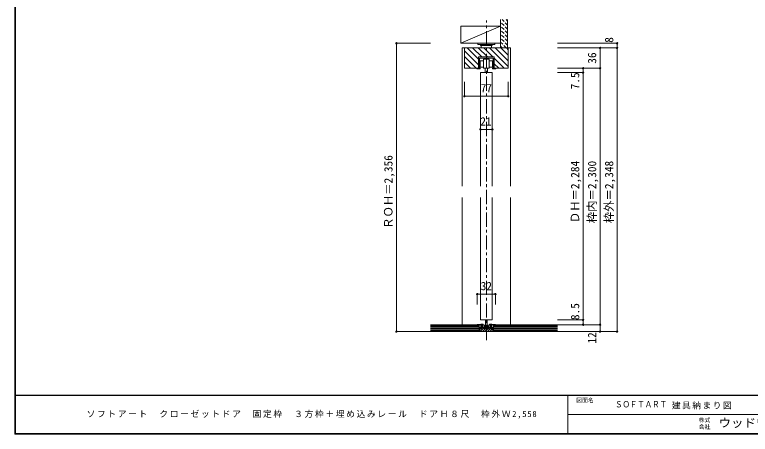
# Model space of a CAD drawing. Units: millimetres, scale not verified. Extents: x -973 to 977, y -718 to 696.
# Drawn here: x -973 to 323, y -701 to 39 of the extents above; entities that cross this region are included whole.
import ezdxf
from ezdxf.enums import TextEntityAlignment as Align

# ---------------------------------------------------------------- set-up
doc = ezdxf.new("R2010")
doc.units = ezdxf.units.MM
doc.header["$LTSCALE"] = 5
doc.header["$PDMODE"] = 32
doc.header["$PDSIZE"] = 2.5
doc.linetypes.add('CHAIN1', pattern=[8, 5, -1, 1, -1])
doc.linetypes.add('DASHED1', pattern=[1.8, 1.2, -0.6])
for name, color, linetype, lineweight in [('0-1_通り芯', 4, 'CHAIN1', 9), ('0-3_仕上げ', 2, 'Continuous', 9), ('0-4_枠', 3, 'Continuous', 9), ('0-6_扉', 6, 'Continuous', 9), ('0-7_金物', 7, 'Continuous', 9), ('0-B_寸法', 7, 'Continuous', 9), ('0-C_ハッチ', 4, 'Continuous', 9), ('F-1_枠', 6, 'Continuous', 9)]:
    doc.layers.add(name, color=color, linetype=linetype, lineweight=lineweight)
doc.layers.add('F-0_補助線', color=7, linetype='Continuous')
doc.layers.add('F-A_文字', color=7, linetype='Continuous')
doc.styles.add('HGP明朝B', font='')
doc.styles.add('ＭＳ ゴシック', font='')
doc.styles.get('HGP明朝B').set_extended_font_data('HGP明朝B')
doc.styles.get('ＭＳ ゴシック').set_extended_font_data('MS Gothic')

msp = doc.modelspace()

# ---------------------------------------------------------------- linework, layer by layer
at = {"layer": '0-1_通り芯'}
msp.add_line((-141.948, -535.178), (-141.948, 28.333), dxfattribs=at)
at = {"layer": '0-3_仕上げ'}
for p, q in [((-116.948, -19.667), (-116.948, 30.333)), ((-104.448, -19.667), (-104.448, 30.333)), ((-240.448, -507.667), (-154.448, -507.667)), ((-154.448, -519.667), (-154.448, -507.667)), ((-16.367, -507.667), (-129.448, -507.667)), ((-129.448, -519.667), (-129.448, -507.667)), ((-240.448, -519.667), (-16.367, -519.667))]:
    msp.add_line(p, q, dxfattribs=at)
at = {"layer": '0-3_仕上げ', "color": 4}
for p, q in [((-116.948, 18.333), (-186.948, -11.667)), ((-186.948, -11.667), (-116.948, -11.667)), ((-157.948, -453.75), (-125.948, -453.75)), ((-157.948, -453.75), (-157.948, -471.868)), ((-125.948, -453.75), (-125.948, -471.868))]:
    msp.add_line(p, q, dxfattribs=at)
at = {"layer": '0-3_仕上げ', "color": 7}
for p, q in [((-240.448, -509.667), (-154.448, -509.667)), ((-240.448, -511.667), (-154.448, -511.667)), ((-240.448, -513.667), (-154.448, -513.667)), ((-240.448, -515.667), (-154.448, -515.667)), ((-240.448, -517.667), (-154.448, -517.667)), ((-129.448, -509.667), (-16.367, -509.667)), ((-129.448, -511.667), (-16.367, -511.667)), ((-129.448, -513.667), (-16.367, -513.667)), ((-129.448, -515.667), (-16.367, -515.667)), ((-129.448, -517.667), (-16.367, -517.667))]:
    msp.add_line(p, q, dxfattribs=at)
at = {"layer": '0-3_仕上げ', "color": 4}
msp.add_lwpolyline([(-116.948, 18.333), (-186.948, 18.333), (-186.948, -11.667)], dxfattribs=at)
at = {"layer": '0-3_仕上げ', "color": 7}
for p in [(-157.948, -453.75), (-125.948, -453.75)]:
    msp.add_point(p, dxfattribs=at)
at = {"layer": '0-4_枠', "color": 4}
for p, q in [((-180.448, -19.667), (-184.448, -19.667)), ((-184.448, -263.667), (-184.448, -19.667)), ((-103.448, -19.667), (-99.448, -19.667)), ((-99.448, -263.667), (-99.448, -19.667)), ((-184.448, -507.667), (-184.448, -283.667)), ((-99.448, -507.667), (-99.448, -283.667))]:
    msp.add_line(p, q, dxfattribs=at)
at = {"layer": '0-4_枠'}
for p, q in [((-180.448, -19.667), (-180.448, -55.667)), ((-180.448, -19.667), (-103.448, -19.667)), ((-103.448, -19.667), (-103.448, -55.667)), ((-155.948, -35.667), (-127.948, -35.667)), ((-155.948, -55.667), (-155.948, -35.667)), ((-127.948, -35.667), (-127.948, -55.667)), ((-180.448, -55.667), (-155.948, -55.667)), ((-103.448, -55.667), (-127.948, -55.667))]:
    msp.add_line(p, q, dxfattribs=at)
at = {"layer": '0-6_扉'}
for p, q in [((-152.448, -263.667), (-152.448, -63.167)), ((-152.448, -63.167), (-131.448, -63.167)), ((-131.448, -263.667), (-131.448, -63.167)), ((-152.448, -499.167), (-152.448, -283.667)), ((-131.448, -499.167), (-131.448, -283.667)), ((-131.448, -499.167), (-152.448, -499.167))]:
    msp.add_line(p, q, dxfattribs=at)
at = {"layer": '0-7_金物'}
for p, q in [((-166.948, -11.667), (-136.948, -11.667)), ((-156.948, -11.667), (-156.948, -13.667)), ((-126.948, -11.667), (-126.948, -13.667)), ((-156.948, -13.667), (-126.948, -13.667)), ((-151.948, -13.667), (-151.948, -15.667)), ((-151.948, -15.667), (-131.948, -15.667)), ((-150.948, -15.667), (-150.948, -19.667)), ((-132.948, -19.667), (-132.948, -15.667)), ((-131.948, -13.667), (-131.948, -15.667)), ((-152.978, -42.465), (-146.948, -42.465)), ((-152.978, -53.465), (-152.978, -42.465)), ((-146.948, -39.667), (-136.948, -39.667)), ((-146.948, -55.667), (-146.948, -39.667)), ((-136.948, -39.667), (-136.948, -55.667)), ((-158.948, -55.667), (-158.948, -56.667)), ((-155.948, -55.667), (-158.948, -55.667)), ((-152.651, -56.667), (-158.948, -56.667)), ((-152.651, -55.667), (-153.948, -55.667)), ((-146.948, -53.465), (-152.978, -53.465)), ((-152.651, -56.667), (-152.651, -55.667)), ((-136.948, -55.667), (-146.948, -55.667)), ((-143.948, -63.167), (-143.948, -55.667)), ((-130.978, -53.465), (-136.948, -53.465)), ((-129.948, -55.667), (-131.116, -55.667)), ((-131.116, -56.667), (-131.116, -55.667)), ((-131.116, -56.667), (-124.948, -56.667)), ((-127.948, -55.667), (-124.948, -55.667)), ((-124.948, -55.667), (-124.948, -56.667)), ((-143.448, -499.167), (-143.448, -508.228)), ((-140.448, -499.167), (-140.448, -508.228)), ((-151.648, -506.467), (-157.648, -507.067)), ((-151.648, -507.667), (-157.648, -507.667)), ((-148.048, -506.467), (-151.648, -506.467)), ((-151.648, -513.167), (-151.648, -507.667)), ((-150.448, -508.167), (-150.448, -513.467)), ((-150.448, -513.467), (-148.448, -513.467)), ((-150.148, -514.667), (-133.748, -514.667)), ((-149.948, -507.667), (-148.048, -507.667)), ((-134.948, -508.228), (-148.948, -508.228)), ((-148.448, -512.667), (-148.448, -513.467)), ((-147.648, -512.467), (-148.248, -512.467)), ((-147.448, -512.667), (-147.448, -513.467)), ((-137.948, -510.228), (-145.948, -510.228)), ((-145.948, -510.228), (-145.948, -512.228)), ((-143.448, -510.228), (-143.448, -511.011)), ((-140.448, -511.011), (-143.448, -511.011)), ((-140.448, -510.228), (-140.448, -511.011)), ((-137.948, -510.228), (-137.948, -512.228)), ((-136.448, -512.667), (-136.448, -513.467)), ((-135.648, -512.467), (-136.248, -512.467)), ((-135.848, -506.467), (-132.248, -506.467)), ((-133.948, -507.667), (-135.848, -507.667)), ((-135.448, -512.667), (-135.448, -513.467)), ((-135.448, -513.467), (-133.448, -513.467)), ((-134.948, -508.228), (-134.948, -512.228)), ((-133.448, -508.167), (-133.448, -513.467)), ((-126.248, -507.067), (-132.248, -506.467)), ((-126.248, -507.667), (-132.248, -507.667)), ((-132.248, -513.167), (-132.248, -507.667))]:
    msp.add_line(p, q, dxfattribs=at)
at = {"layer": '0-7_金物', "color": 3}
for p, q in [((-151.948, -512.667), (-153.448, -512.667)), ((-151.948, -512.667), (-151.948, -514.667)), ((-151.948, -514.667), (-131.948, -514.667)), ((-131.948, -512.667), (-130.48, -512.667)), ((-131.948, -512.667), (-131.948, -514.667)), ((-130.48, -512.667), (-130.48, -519.667))]:
    msp.add_line(p, q, dxfattribs=at)
at = {"layer": '0-7_金物'}
for points in [[(-153.948, -55.667), (-153.948, -37.667), (-129.948, -37.667), (-129.948, -55.667)], [(-136.948, -42.465), (-130.978, -42.465), (-130.978, -53.465)], [(-139.948, -55.667), (-139.948, -63.167), (-143.948, -63.167)], [(-148.948, -508.228), (-148.948, -512.228), (-134.948, -512.228)], [(-147.448, -513.467), (-142.248, -513.467), (-141.948, -513.767), (-141.648, -513.467), (-136.448, -513.467)]]:
    msp.add_lwpolyline(points, dxfattribs=at)
at = {"layer": '0-7_金物', "color": 3}
msp.add_lwpolyline([(-153.448, -512.667), (-153.448, -519.667), (-130.48, -519.667)], dxfattribs=at)
at = {"layer": '0-7_金物'}
for centre, radius, start, end in [((-157.648, -507.367), 0.3, 90, 270), ((-150.148, -513.167), 1.5, 180, 270), ((-149.948, -508.167), 0.5, 90, 180), ((-148.248, -512.667), 0.2, 90, 180), ((-148.048, -507.067), 0.6, 0, 90), ((-148.048, -507.067), 0.6, 270, 0), ((-147.648, -512.667), 0.2, 0, 90), ((-135.848, -507.067), 0.6, 90, 180), ((-135.848, -507.067), 0.6, 180, 270), ((-136.248, -512.667), 0.2, 90, 180), ((-135.648, -512.667), 0.2, 0, 90), ((-133.948, -508.167), 0.5, 0, 90), ((-133.748, -513.167), 1.5, 270, 0), ((-126.248, -507.367), 0.3, 270, 90)]:
    msp.add_arc(centre, radius, start, end, dxfattribs=at)
at = {"layer": '0-7_金物', "linetype": 'DASHED1'}
for centre, start, end in [((-157.648, -507.367), 270, 90), ((-126.248, -507.367), 90, 270)]:
    msp.add_arc(centre, 0.3, start, end, dxfattribs=at)
at = {"layer": '0-B_寸法', "color": 4}
for p, q in [((-300.448, -11.667), (-300.448, -519.667)), ((-300.448, -11.667), (-240.448, -11.667)), ((88.633, -11.667), (-16.367, -11.667)), ((88.633, -11.667), (88.633, -519.667)), ((-16.367, -19.667), (88.633, -19.667)), ((-16.367, -55.667), (28.633, -55.667)), ((-16.367, -63.167), (28.633, -63.167)), ((28.633, -55.666), (58.633, -55.666)), ((28.633, -507.667), (28.633, -55.667)), ((-180.448, -104.914), (-180.448, -79.295)), ((-103.448, -104.914), (-103.448, -79.295)), ((-103.448, -104.914), (-180.448, -104.914)), ((-152.448, -149.459), (-152.448, -163.498)), ((-131.448, -149.459), (-131.448, -163.498)), ((-152.448, -163.498), (-131.448, -163.498)), ((-16.367, -499.167), (28.633, -499.167)), ((-16.367, -507.667), (58.633, -507.667)), ((-240.448, -519.667), (-300.448, -519.667)), ((-16.367, -519.667), (88.633, -519.667))]:
    msp.add_line(p, q, dxfattribs=at)
msp.add_lwpolyline([(28.633, -519.667), (58.633, -519.667), (58.633, -19.667)], dxfattribs=at)
at = {"layer": '0-B_寸法'}
for p in [(-300.448, -11.667), (88.633, -11.667), (58.633, -19.667), (88.633, -19.667), (28.633, -55.667), (28.633, -63.167), (58.633, -55.666), (-180.448, -104.914), (-103.448, -104.914), (-152.448, -163.498), (-131.448, -163.498), (28.633, -499.167), (-300.448, -519.667), (28.633, -507.667), (58.633, -507.667), (58.633, -519.667), (88.633, -519.667)]:
    msp.add_point(p, dxfattribs=at)
at = {"layer": '0-C_ハッチ', "linetype": 'DASHED1'}
for p, q in [((-104.448, 20.466), (-114.315, 30.333)), ((-104.448, 27.537), (-107.244, 30.333)), ((-104.448, 13.395), (-116.948, 25.895)), ((-104.448, 6.324), (-116.948, 18.824)), ((-104.448, -0.747), (-116.948, 11.753)), ((-104.448, -7.818), (-116.948, 4.682)), ((-104.448, -14.889), (-116.948, -2.389)), ((-106.742, -19.667), (-116.948, -9.46)), ((-113.813, -19.667), (-116.948, -16.531))]:
    msp.add_line(p, q, dxfattribs=at)
at = {"layer": '0-C_ハッチ'}
for p, q in [((-155.948, -49.585), (-180.448, -25.085)), ((-155.948, -39.685), (-175.967, -19.667)), ((-150.068, -35.667), (-166.068, -19.667)), ((-140.168, -35.667), (-156.168, -19.667)), ((-130.269, -35.667), (-146.269, -19.667)), ((-103.448, -52.588), (-136.369, -19.667)), ((-103.448, -42.688), (-126.47, -19.667)), ((-103.448, -32.789), (-116.57, -19.667)), ((-103.448, -22.889), (-106.671, -19.667)), ((-159.766, -55.667), (-180.448, -34.984)), ((-110.269, -55.667), (-127.948, -37.987)), ((-169.666, -55.667), (-180.448, -44.884)), ((-120.168, -55.667), (-127.948, -47.886)), ((-179.565, -55.667), (-180.448, -54.783)), ((-153.448, -516.02), (-151.948, -514.52)), ((-152.852, -519.667), (-147.852, -514.667)), ((-148.61, -519.667), (-143.61, -514.667)), ((-144.367, -519.667), (-139.367, -514.667)), ((-140.124, -519.667), (-135.124, -514.667)), ((-135.882, -519.667), (-130.48, -514.265)), ((-131.639, -519.667), (-130.48, -518.507))]:
    msp.add_line(p, q, dxfattribs=at)
at = {"layer": 'F-1_枠'}
for p, q in [((-973.347, 695.833), (-973.347, -700.833)), ((-972.514, 695.833), (-972.514, -700.833)), ((-971.68, 695.833), (-971.68, -700.833)), ((976.653, -631.667), (-973.347, -631.667)), ((976.653, -632.5), (-973.347, -632.5)), ((1.653, -632.5), (1.653, -699.167)), ((1.653, -665.833), (974.986, -665.834)), ((976.653, -699.167), (-973.347, -699.167)), ((976.653, -700), (-973.347, -700)), ((976.653, -700.833), (-973.347, -700.833))]:
    msp.add_line(p, q, dxfattribs=at)

# ---------------------------------------------------------------- texts
at = {"layer": '0-3_仕上げ', "color": 7, "style": 'ＭＳ ゴシック'}
msp.add_text('32', height=14.66, dxfattribs=at).set_placement((-151.948, -451.25), align=Align.BOTTOM_LEFT)
at = {"layer": '0-B_寸法', "style": 'ＭＳ ゴシック'}
for s, p in [('8', (86.133, -10.739)), ('36', (56.133, -47.667)), ('7.5', (26.228, -92.826)), ('ＲＯＨ＝2,356', (-302.948, -338.667)), ('ＤＨ＝2,284', (26.133, -328.667)), ('枠内＝2,300', (56.133, -328.667)), ('枠外＝2,348', (86.133, -328.667)), ('8.5', (26.222, -499.522)), ('12', (56.133, -540.954))]:
    msp.add_text(s, height=14.66, rotation=90, dxfattribs=at).set_placement(p, align=Align.BOTTOM_LEFT)
for s, p in [('77', (-151.948, -102.414)), ('21', (-152.573, -160.998))]:
    msp.add_text(s, height=14.66, dxfattribs=at).set_placement(p, align=Align.BOTTOM_LEFT)
at = {"layer": 'F-0_補助線', "style": 'HGP明朝B', "width": 0.85}
msp.add_text('ＳＯＦＴＡＲＴ', height=11, dxfattribs=at).set_placement((84.986, -656.798), align=Align.BOTTOM_LEFT)
at = {"layer": 'F-0_補助線', "insert": (185.035, -656.798), "char_height": 11, "attachment_point": 7, "style": 'ＭＳ ゴシック'}
msp.add_mtext('\\T1.17;建具納まり図', dxfattribs=at)
at = {"layer": 'F-A_文字', "style": 'ＭＳ ゴシック'}
for s, p in [('図面名', (16.653, -646.667)), ('株式', (232.486, -681.5)), ('会社', (232.486, -693.5))]:
    msp.add_text(s, height=7.331, dxfattribs=at).set_placement(p, align=Align.BOTTOM_LEFT)
at = {"layer": 'F-A_文字', "style": 'ＭＳ ゴシック', "width": 1.1}
msp.add_text('ウッドワン・・・', height=14.66, dxfattribs=at).set_placement((267.486, -692.5), align=Align.BOTTOM_LEFT)
at = {"layer": 'F-A_文字', "insert": (-846.68, -673.333), "char_height": 11, "attachment_point": 7, "style": 'ＭＳ ゴシック'}
msp.add_mtext('\\T1.19;ソフトアート\u3000クローゼットドア\\~\\~固定枠\u3000３方枠＋埋め込みレール\u3000ドアＨ８尺\\~\\~枠外Ｗ2,558', dxfattribs=at)

doc.saveas('drawing.dxf')
